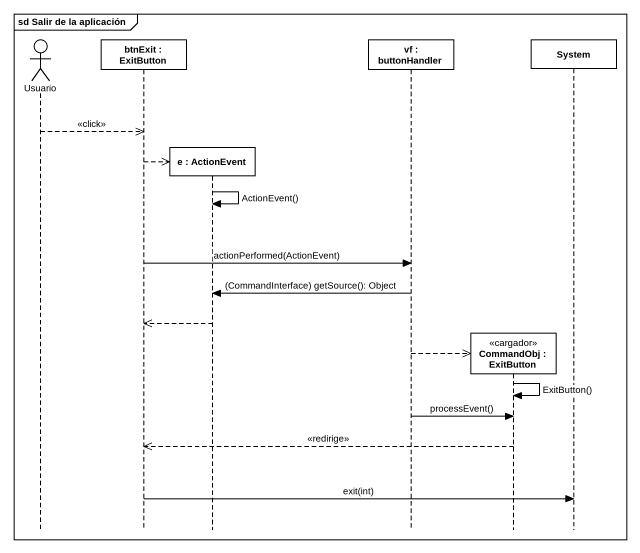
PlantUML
@startuml
mainframe sd Salir de la aplicación
hide footbox
actor Usuario
participant "btnExit : ExitButton" as btnExit
participant "e : ActionEvent" as e
participant "vf : buttonHandler" as vf
participant "CommandObj : ExitButton" as CommandObj <<cargador>>
participant System

Usuario -->> btnExit : <<click>>
btnExit -->> e **
e -> e : ActionEvent()
btnExit -> vf : actionPerformed(ActionEvent)
vf -> e : (CommandInterface) getSource(): Object
e -->> btnExit
vf -->> CommandObj **
CommandObj -> CommandObj : ExitButton()
vf -> CommandObj : processEvent()
CommandObj -->> btnExit : <<redirige>>
btnExit -> System : exit(int)
@enduml
